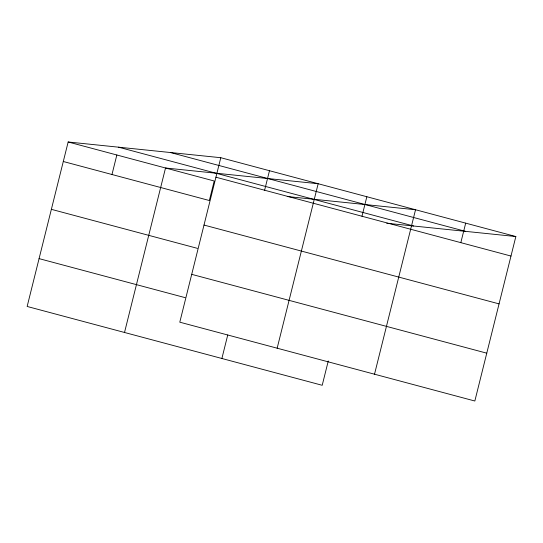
<?xml version="1.0" encoding="UTF-8"?>
<svg xmlns="http://www.w3.org/2000/svg" width="543" height="543" viewBox="0 0 543 543"><rect width="100%" height="100%" fill="white"/><g stroke="black" fill="none" stroke-linecap="round" stroke-linejoin="round"><path stroke-width="0.81" d="M220.791 157.708L179.787 322.182L474.84 401.012L515.85 236.538L220.791 157.708L68.16 141.988L27.15 306.462L322.209 385.292L328.271 360.966M111.98 174.507L116.84 154.999M124.517 332.472L165.527 168.004L318.164 183.724L277.154 348.192M221.89 358.489L227.748 334.977M264.611 190.226L269.477 170.719M361.984 216.243L366.844 196.729M374.521 374.208L415.531 209.741L287.24 196.525M460.824 242.646L465.69 223.139M386.718 223.241L515.85 236.538M170.421 152.522L465.48 231.352M118.523 147.18L413.583 226.01M215.931 177.222L510.983 256.052M68.16 141.988L214.214 181.009L209.347 200.523L63.293 161.502M203.998 225.053L499.058 303.883M51.368 209.333L197.421 248.355M191.713 274.344L486.772 353.174M39.076 258.624L185.129 297.645"/></g></svg>
